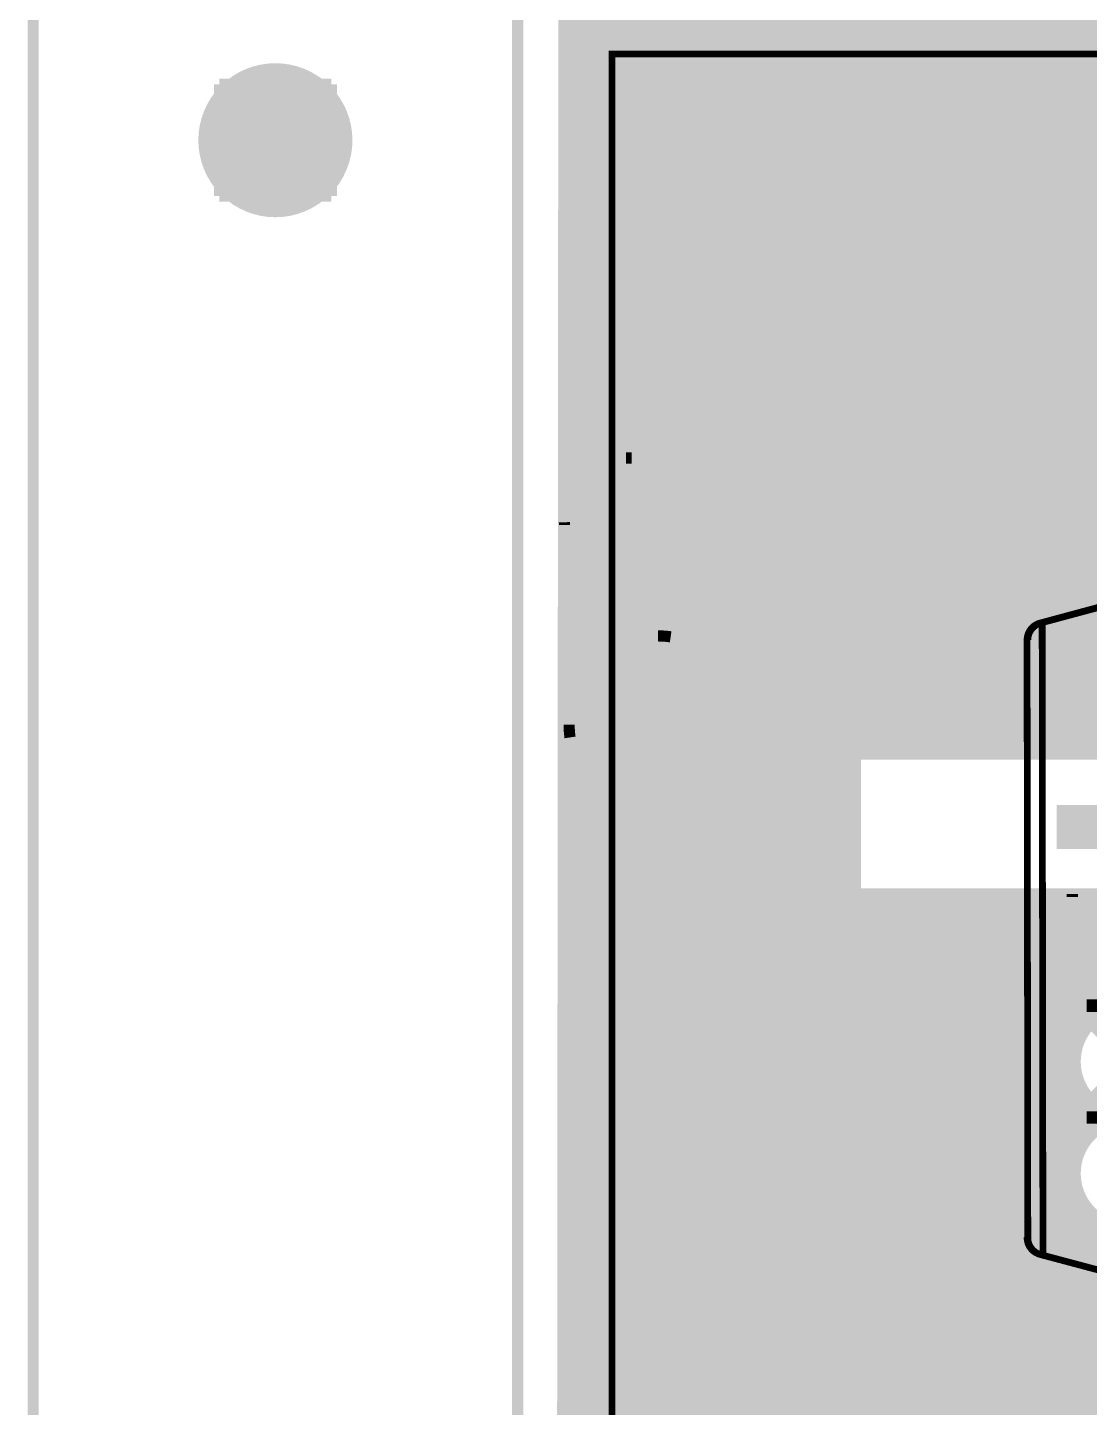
# Model space of a CAD drawing. Extents: x -20 to 155, y -91 to 215.
# Drawn here: x -16.13 to 7.98, y 156.61 to 187.96 of the extents above; entities that cross this region are included whole.
import ezdxf

# ---------------------------------------------------------------- set-up
doc = ezdxf.new("R2010")
doc.units = 0
doc.header["$MEASUREMENT"] = 0
doc.layers.get('0').update_dxf_attribs({"linetype": 'CONTINUOUS'})
for name, color, linetype in [('25-334-0_BOT', 7, 'CONTINUOUS'), ('25-334-0_DRD', 7, 'CONTINUOUS'), ('25-334-0_DRL', 2, 'CONTINUOUS'), ('25-334-0_IN1', 4, 'CONTINUOUS'), ('25-334-0_IN2', 3, 'CONTINUOUS'), ('25-334-0_SMB', 5, 'CONTINUOUS'), ('25-334-0_SMT', 10, 'CONTINUOUS'), ('25-334-0_SST', 12, 'CONTINUOUS'), ('25-334-0_TOP', 11, 'CONTINUOUS'), ('THRUHOLE_NPT', 8, 'CONTINUOUS')]:
    doc.layers.add(name, color=color, linetype=linetype)

# ---------------------------------------------------------------- blocks, each defined once
blk = doc.blocks.new('ROUND_1')
at = {"const_width": 1.75006}
blk.add_lwpolyline([(-0.87503, 0, 1), (0.87503, 0, 1)], format="xyb", close=True, dxfattribs=at)
blk = doc.blocks.new('ROUND_28')
at = {"const_width": 1.09982}
blk.add_lwpolyline([(-0.54991, 0, 1), (0.54991, 0, 1)], format="xyb", close=True, dxfattribs=at)
blk = doc.blocks.new('ROUND_70')
at = {"const_width": 0.0762}
blk.add_lwpolyline([(-0.0381, 0, 1), (0.0381, 0, 1)], format="xyb", close=True, dxfattribs=at)

msp = doc.modelspace()

# ---------------------------------------------------------------- linework, layer by layer
at = {"layer": '25-334-0_BOT', "const_width": 0.254}
for points in [[(-2.794, 197.13448), (-2.794, 45.25518)], [(-2.5654, 197.19798), (-2.5654, 45.16882)], [(-2.3368, 197.22846), (-2.3368, 45.1104)], [(-2.1082, 197.231), (-2.1082, 45.085)], [(-1.8796, 197.231), (-1.8796, 45.085)], [(-1.651, 197.231), (-1.651, 45.085)], [(-1.4224, 197.231), (-1.4224, 45.085)], [(-1.1938, 197.231), (-1.1938, 45.085)], [(-0.9652, 197.231), (-0.9652, 45.085)], [(-0.7366, 197.231), (-0.7366, 45.085)], [(-0.508, 197.231), (-0.508, 45.085)], [(-0.2794, 197.231), (-0.2794, 45.085)], [(-0.0508, 197.231), (-0.0508, 45.085)], [(0.1778, 197.231), (0.1778, 45.085)], [(0.4064, 197.231), (0.4064, 45.085)], [(0.635, 197.231), (0.635, 45.085)], [(0.8636, 197.231), (0.8636, 45.085)], [(1.0922, 197.231), (1.0922, 45.085)], [(1.3208, 197.231), (1.3208, 45.085)], [(1.5494, 197.231), (1.5494, 45.085)], [(1.778, 197.231), (1.778, 45.085)], [(2.0066, 197.231), (2.0066, 45.085)], [(2.2352, 197.231), (2.2352, 45.085)], [(2.4638, 197.231), (2.4638, 140.589)], [(2.6924, 197.231), (2.6924, 178.308)], [(2.921, 197.231), (2.921, 178.308)], [(3.1496, 197.231), (3.1496, 178.308)], [(3.3782, 197.231), (3.3782, 178.308)], [(3.6068, 197.231), (3.6068, 178.308)], [(3.8354, 197.231), (3.8354, 178.308)], [(4.064, 197.231), (4.064, 178.308)], [(4.2926, 197.231), (4.2926, 178.308)], [(4.5212, 197.231), (4.5212, 178.308)], [(4.7498, 197.231), (4.7498, 178.308)], [(4.9784, 197.231), (4.9784, 178.308)], [(5.207, 197.231), (5.207, 178.308)], [(5.4356, 197.231), (5.4356, 178.308)], [(5.6642, 197.231), (5.6642, 178.308)], [(5.8928, 197.231), (5.8928, 178.308)], [(6.1214, 197.231), (6.1214, 178.308)], [(6.35, 197.231), (6.35, 178.308)], [(6.5786, 197.231), (6.5786, 178.308)], [(6.8072, 197.231), (6.8072, 178.308)], [(7.0358, 197.231), (7.0358, 178.308)], [(7.2644, 197.231), (7.2644, 178.308)], [(7.493, 197.231), (7.493, 178.308)], [(7.7216, 197.231), (7.7216, 178.308)], [(7.9502, 197.231), (7.9502, 178.308)], [(-3.2512, 196.8881), (-3.2512, 45.54728)], [(-3.0226, 197.03288), (-3.0226, 45.37964)], [(-3.4798, 196.68236), (-3.4798, 45.77842)], [(-3.7084, 196.37502), (-3.7084, 46.1137)], [(-3.937, 195.58), (-3.937, 46.863)], [(12.319, 187.98286), (-3.937, 187.98286)], [(12.319, 187.75426), (-3.937, 187.75426)], [(12.319, 187.52566), (-3.937, 187.52566)], [(12.319, 187.29706), (-3.937, 187.29706)], [(12.319, 187.06846), (-3.937, 187.06846)], [(12.319, 186.83986), (-3.937, 186.83986)], [(12.319, 186.61126), (-3.937, 186.61126)], [(12.319, 186.38266), (-3.937, 186.38266)], [(12.319, 186.15406), (-3.937, 186.15406)], [(12.319, 185.92546), (-3.937, 185.92546)], [(12.319, 185.69686), (-3.937, 185.69686)], [(12.319, 185.46826), (-3.937, 185.46826)], [(12.319, 185.23966), (-3.937, 185.23966)], [(12.319, 185.01106), (-3.937, 185.01106)], [(12.319, 184.78246), (-3.937, 184.78246)], [(12.319, 184.55386), (-3.937, 184.55386)], [(12.319, 184.32526), (-3.937, 184.32526)], [(12.319, 184.09666), (-3.937, 184.09666)], [(12.319, 183.86806), (-3.937, 183.86806)], [(12.319, 183.63946), (-3.937, 183.63946)], [(12.319, 183.41086), (-3.937, 183.41086)], [(12.319, 183.18226), (-3.937, 183.18226)], [(12.319, 182.95366), (-3.937, 182.95366)], [(12.319, 182.72506), (-3.937, 182.72506)], [(12.319, 182.49646), (-3.937, 182.49646)], [(12.319, 182.26786), (-3.937, 182.26786)], [(12.319, 182.03926), (-3.937, 182.03926)], [(12.319, 181.81066), (-3.937, 181.81066)], [(12.319, 181.58206), (-3.937, 181.58206)], [(12.319, 181.35346), (-3.937, 181.35346)], [(12.319, 181.12486), (-3.937, 181.12486)], [(12.319, 180.89626), (-3.937, 180.89626)], [(12.319, 180.66766), (-3.937, 180.66766)], [(12.319, 180.43906), (-3.937, 180.43906)], [(12.319, 180.21046), (-3.937, 180.21046)], [(16.256, 179.98186), (-3.937, 179.98186)], [(29.00172, 179.75326), (-3.937, 179.75326)], [(29.29636, 179.52466), (-3.937, 179.52466)], [(29.48178, 179.29606), (-3.937, 179.29606)], [(29.60624, 179.06746), (-3.937, 179.06746)], [(29.68498, 178.83886), (-3.937, 178.83886)], [(29.72562, 178.61026), (-3.937, 178.61026)], [(29.72816, 178.38166), (-3.937, 178.38166)], [(2.667, 178.308), (2.667, 168.275)], [(14.986, 178.308), (2.667, 178.308)], [(14.986, 178.308), (14.986, 168.275), (5.715, 168.275)], [(2.667, 178.15306), (-3.937, 178.15306)], [(2.667, 177.92446), (-3.937, 177.92446)], [(2.667, 177.69586), (-3.937, 177.69586)], [(2.667, 177.46726), (-3.937, 177.46726)], [(2.667, 177.23866), (-3.937, 177.23866)], [(2.667, 177.01006), (-3.937, 177.01006)], [(2.667, 176.78146), (-3.937, 176.78146)], [(2.667, 176.55286), (-3.937, 176.55286)], [(2.667, 176.32426), (-3.937, 176.32426)], [(2.667, 176.09566), (-3.937, 176.09566)], [(2.667, 175.86706), (-3.937, 175.86706)], [(2.667, 175.63846), (-3.937, 175.63846)], [(2.667, 175.40986), (-3.937, 175.40986)], [(2.667, 175.18126), (-3.937, 175.18126)], [(2.667, 174.95266), (-3.937, 174.95266)], [(2.667, 174.72406), (-3.937, 174.72406)], [(2.667, 174.49546), (-3.937, 174.49546)], [(2.667, 174.26686), (-3.937, 174.26686)], [(2.667, 174.03826), (-3.937, 174.03826)], [(2.667, 173.80966), (-3.937, 173.80966)], [(2.667, 173.58106), (-3.937, 173.58106)], [(2.667, 173.35246), (-3.937, 173.35246)], [(2.667, 173.12386), (-3.937, 173.12386)], [(2.667, 172.89526), (-3.937, 172.89526)], [(2.667, 172.66666), (-3.937, 172.66666)], [(2.667, 172.43806), (-3.937, 172.43806)], [(2.667, 172.20946), (-3.937, 172.20946)], [(2.667, 171.98086), (-3.937, 171.98086)], [(2.667, 171.75226), (-3.937, 171.75226)], [(2.667, 171.52366), (-3.937, 171.52366)], [(2.667, 171.29506), (-3.937, 171.29506)], [(2.667, 171.06646), (-3.937, 171.06646)], [(2.667, 170.83786), (-3.937, 170.83786)], [(2.667, 170.60926), (-3.937, 170.60926)], [(2.667, 170.38066), (-3.937, 170.38066)], [(2.667, 170.15206), (-3.937, 170.15206)], [(2.667, 169.92346), (-3.937, 169.92346)], [(2.667, 169.69486), (-3.937, 169.69486)], [(2.667, 169.46626), (-3.937, 169.46626)], [(2.667, 169.23766), (-3.937, 169.23766)], [(2.667, 169.00906), (-3.937, 169.00906)], [(2.667, 168.78046), (-3.937, 168.78046)], [(2.667, 168.55186), (-3.937, 168.55186)], [(2.667, 168.32326), (-3.937, 168.32326)], [(5.715, 168.275), (2.667, 168.275)], [(2.6924, 168.275), (2.6924, 140.589)], [(2.921, 168.275), (2.921, 140.589)], [(3.1496, 168.275), (3.1496, 140.589)], [(3.3782, 168.275), (3.3782, 140.589)], [(3.6068, 168.275), (3.6068, 140.589)], [(3.8354, 168.275), (3.8354, 140.589)], [(4.064, 168.275), (4.064, 140.589)], [(4.2926, 168.275), (4.2926, 140.589)], [(4.5212, 168.275), (4.5212, 140.589)], [(4.7498, 168.275), (4.7498, 140.589)], [(4.9784, 168.275), (4.9784, 140.589)], [(5.207, 168.275), (5.207, 140.589)], [(5.4356, 168.275), (5.4356, 140.589)], [(5.6642, 168.275), (5.6642, 140.589)], [(5.8928, 168.275), (5.8928, 140.589)], [(6.1214, 168.275), (6.1214, 140.589)], [(6.35, 168.275), (6.35, 140.589)], [(6.5786, 168.275), (6.5786, 140.589)], [(6.8072, 168.275), (6.8072, 140.589)], [(7.0358, 168.275), (7.0358, 140.589)], [(7.2644, 168.275), (7.2644, 140.589)], [(7.493, 168.275), (7.493, 140.589)], [(7.7216, 168.275), (7.7216, 164.84854)], [(7.9502, 168.275), (7.9502, 165.25748)], [(29.718, 168.09466), (-3.937, 168.09466)], [(29.718, 167.86606), (-3.937, 167.86606)], [(29.718, 167.63746), (-3.937, 167.63746)], [(29.718, 167.40886), (-3.937, 167.40886)], [(29.718, 167.18026), (-3.937, 167.18026)], [(29.718, 166.95166), (-3.937, 166.95166)], [(29.718, 166.72306), (-3.937, 166.72306)], [(29.718, 166.49446), (-3.937, 166.49446)], [(29.718, 166.26586), (-3.937, 166.26586)], [(19.05, 166.03726), (-3.937, 166.03726)], [(19.05, 165.80866), (-3.937, 165.80866)], [(8.37184, 165.58006), (-3.937, 165.58006)], [(8.03656, 165.35146), (-3.937, 165.35146)], [(7.85114, 165.12286), (-3.937, 165.12286)], [(7.73684, 164.89426), (-3.937, 164.89426)], [(7.67588, 164.66566), (-3.937, 164.66566)], [(7.66064, 164.43706), (-3.937, 164.43706)], [(7.68604, 164.20846), (-3.937, 164.20846)], [(7.7597, 163.97986), (-3.937, 163.97986)], [(7.7216, 164.07892), (7.7216, 162.30854)], [(7.8867, 163.75126), (-3.937, 163.75126)], [(8.09752, 163.52266), (-3.937, 163.52266)], [(7.9502, 163.66998), (7.9502, 162.71748)], [(8.51154, 163.29406), (-3.937, 163.29406)], [(8.43026, 163.06546), (-3.937, 163.06546)], [(8.0645, 162.83686), (-3.937, 162.83686)], [(7.86638, 162.60826), (-3.937, 162.60826)], [(7.747, 162.37966), (-3.937, 162.37966)], [(7.68096, 162.15106), (-3.937, 162.15106)], [(7.66064, 161.92246), (-3.937, 161.92246)], [(7.68096, 161.69386), (-3.937, 161.69386)], [(7.74954, 161.46526), (-3.937, 161.46526)], [(7.7216, 161.53892), (7.7216, 140.589)], [(7.86892, 161.23666), (-3.937, 161.23666)], [(7.9502, 161.12998), (7.9502, 140.589)], [(8.06958, 161.00806), (-3.937, 161.00806)], [(8.44042, 160.77946), (-3.937, 160.77946)], [(19.05, 160.55086), (-3.937, 160.55086)], [(19.05, 160.32226), (-3.937, 160.32226)], [(19.05, 160.09366), (-3.937, 160.09366)], [(19.05, 159.86506), (-3.937, 159.86506)], [(19.05, 159.63646), (-3.937, 159.63646)], [(19.05, 159.40786), (-3.937, 159.40786)], [(19.05, 159.17926), (-3.937, 159.17926)], [(19.05, 158.95066), (-3.937, 158.95066)], [(19.05, 158.72206), (-3.937, 158.72206)], [(19.05, 158.49346), (-3.937, 158.49346)], [(19.05, 158.26486), (-3.937, 158.26486)], [(19.05, 158.03626), (-3.937, 158.03626)], [(19.05, 157.80766), (-3.937, 157.80766)], [(19.05, 157.57906), (-3.937, 157.57906)], [(19.05, 157.35046), (-3.937, 157.35046)], [(19.05, 157.12186), (-3.937, 157.12186)], [(19.05, 156.89326), (-3.937, 156.89326)], [(19.05, 156.66466), (-3.937, 156.66466)]]:
    msp.add_lwpolyline(points, dxfattribs=at)
for points in [[(8.89, 165.69436, 0.4142136), (7.66064, 164.465)], [(7.66064, 164.465, 0.4142136), (8.89, 163.23564)], [(8.89, 163.15436, 0.4142136), (7.66064, 161.925)], [(7.66064, 161.925, 0.4142136), (8.89, 160.69564)]]:
    msp.add_lwpolyline(points, format="xyb", dxfattribs=at)
at = {"layer": '25-334-0_DRD', "const_width": 0.254}
for points in [[(-15.99946, -4.99872), (155.00096, -4.99872), (155.00096, 215.00084), (-4.99872, 215.00084), (-4.99872, 189.35954), (-15.99946, 189.35954), (-15.99946, -4.99872)], [(-11.77036, 186.66968), (-11.77036, 184.12968)], [(-9.23036, 186.66968), (-11.77036, 186.66968)], [(-9.23036, 186.66968), (-11.77036, 184.12968)], [(-9.23036, 184.12968), (-11.77036, 186.66968)], [(-9.23036, 184.12968), (-9.23036, 186.66968)], [(-11.77036, 184.12968), (-9.23036, 184.12968)]]:
    msp.add_lwpolyline(points, dxfattribs=at)
at = {"layer": '25-334-0_DRL'}
for points, const_width in [([(-15.99946, -4.99872), (155.00096, -4.99872), (155.00096, 215.00084), (-4.99872, 215.00084), (-4.99872, 189.35954), (-15.99946, 189.35954), (-15.99946, -4.99872)], 0.254), ([(-4.99872, -4.99872), (-4.99872, 189.35954)], 0.254), ([(7.239, 169.799), (10.541, 169.799)], 1.00076)]:
    msp.add_lwpolyline(points, dxfattribs=dict(at, const_width=const_width))
at = {"layer": '25-334-0_IN1', "const_width": 0.254}
for points in [[(14.478, 201.549), (-3.937, 201.549), (-4.064, 50.165)], [(-3.8354, 201.549), (-3.8354, 49.29124)], [(-3.6068, 201.549), (-3.6068, 48.95342)], [(-3.3782, 201.549), (-3.3782, 48.72228)], [(-3.1496, 201.549), (-3.1496, 48.55464)], [(-2.921, 201.549), (-2.921, 48.43272)], [(-2.6924, 201.549), (-2.6924, 48.34636)], [(-2.4638, 201.549), (-2.4638, 48.29048)], [(-2.2352, 201.549), (-2.2352, 48.26254)], [(-2.0066, 201.549), (-2.0066, 48.26)], [(-1.778, 201.549), (-1.778, 48.26)], [(-1.5494, 201.549), (-1.5494, 48.26)], [(-1.3208, 201.549), (-1.3208, 48.26)], [(-1.0922, 201.549), (-1.0922, 48.26)], [(-0.8636, 201.549), (-0.8636, 48.26)], [(-0.635, 201.549), (-0.635, 48.26)], [(-0.4064, 201.549), (-0.4064, 48.26)], [(-0.1778, 201.549), (-0.1778, 48.26)], [(0.0508, 201.549), (0.0508, 48.26)], [(0.2794, 201.549), (0.2794, 48.26)], [(0.508, 201.549), (0.508, 48.26)], [(0.7366, 201.549), (0.7366, 48.26)], [(0.9652, 201.549), (0.9652, 48.26)], [(1.1938, 201.549), (1.1938, 48.26)], [(1.4224, 201.549), (1.4224, 48.26)], [(1.651, 201.549), (1.651, 48.26)], [(1.8796, 201.549), (1.8796, 48.26)], [(2.1082, 201.549), (2.1082, 48.26)], [(2.3368, 201.549), (2.3368, 140.589)], [(2.5654, 201.549), (2.5654, 140.589)], [(2.794, 201.549), (2.794, 178.308)], [(3.0226, 201.549), (3.0226, 178.308)], [(3.2512, 201.549), (3.2512, 178.308)], [(3.4798, 201.549), (3.4798, 178.308)], [(3.7084, 201.549), (3.7084, 178.308)], [(3.937, 201.549), (3.937, 178.308)], [(4.1656, 201.549), (4.1656, 178.308)], [(4.3942, 201.549), (4.3942, 178.308)], [(4.572, 198.628), (4.572, 179.578)], [(4.572, 187.9346), (-3.94716, 187.9346)], [(4.572, 187.706), (-3.94716, 187.706)], [(4.572, 187.4774), (-3.94716, 187.4774)], [(4.572, 187.2488), (-3.9497, 187.2488)], [(4.572, 187.0202), (-3.9497, 187.0202)], [(4.572, 186.7916), (-3.9497, 186.7916)], [(4.572, 186.563), (-3.9497, 186.563)], [(4.572, 186.3344), (-3.9497, 186.3344)], [(4.572, 186.1058), (-3.9497, 186.1058)], [(4.572, 185.8772), (-3.9497, 185.8772)], [(4.572, 185.6486), (-3.9497, 185.6486)], [(4.572, 185.42), (-3.9497, 185.42)], [(4.572, 185.1914), (-3.9497, 185.1914)], [(4.572, 184.9628), (-3.9497, 184.9628)], [(4.572, 184.7342), (-3.9497, 184.7342)], [(4.572, 184.277), (-3.95224, 184.277)], [(4.572, 184.5056), (-3.9497, 184.5056)], [(4.572, 184.0484), (-3.95224, 184.0484)], [(4.572, 183.8198), (-3.95224, 183.8198)], [(4.572, 183.5912), (-3.95224, 183.5912)], [(4.572, 183.3626), (-3.95224, 183.3626)], [(4.572, 183.134), (-3.95224, 183.134)], [(4.572, 182.9054), (-3.95224, 182.9054)], [(4.572, 182.6768), (-3.95224, 182.6768)], [(4.572, 182.4482), (-3.95224, 182.4482)], [(4.572, 182.2196), (-3.95224, 182.2196)], [(4.572, 181.991), (-3.95224, 181.991)], [(4.572, 181.7624), (-3.95224, 181.7624)], [(4.572, 181.5338), (-3.95224, 181.5338)], [(4.572, 181.3052), (-3.95478, 181.3052)], [(4.572, 181.0766), (-3.95478, 181.0766)], [(4.572, 180.848), (-3.95478, 180.848)], [(4.572, 180.6194), (-3.95478, 180.6194)], [(4.572, 180.3908), (-3.95478, 180.3908)], [(4.572, 180.1622), (-3.95478, 180.1622)], [(4.572, 179.9336), (-3.95478, 179.9336)], [(4.572, 179.705), (-3.95478, 179.705)], [(29.972, 179.578), (4.572, 179.578)], [(4.6228, 179.578), (4.6228, 178.308)], [(4.8514, 179.578), (4.8514, 178.308)], [(5.08, 179.578), (5.08, 178.308)], [(5.3086, 179.578), (5.3086, 178.308)], [(5.5372, 179.578), (5.5372, 178.308)], [(5.7658, 179.578), (5.7658, 178.308)], [(5.9944, 179.578), (5.9944, 178.308)], [(6.223, 179.578), (6.223, 178.308)], [(6.4516, 179.578), (6.4516, 178.308)], [(6.6802, 179.578), (6.6802, 178.308)], [(6.9088, 179.578), (6.9088, 178.308)], [(7.1374, 179.578), (7.1374, 178.308)], [(7.366, 179.578), (7.366, 178.308)], [(7.5946, 179.578), (7.5946, 178.308)], [(7.8232, 179.578), (7.8232, 178.308)], [(8.0518, 179.578), (8.0518, 178.308)], [(29.972, 179.4764), (-3.95478, 179.4764)], [(29.972, 179.2478), (-3.95478, 179.2478)], [(29.972, 179.0192), (-3.95478, 179.0192)], [(29.972, 178.7906), (-3.95478, 178.7906)], [(29.972, 178.3334), (-3.95732, 178.3334)], [(29.972, 178.562), (-3.95478, 178.562)], [(14.986, 178.308), (2.667, 178.308), (2.667, 168.275)], [(2.667, 178.1048), (-3.95732, 178.1048)], [(2.667, 177.8762), (-3.95732, 177.8762)], [(2.667, 177.6476), (-3.95732, 177.6476)], [(2.667, 177.419), (-3.95732, 177.419)], [(2.667, 177.1904), (-3.95732, 177.1904)], [(2.667, 176.9618), (-3.95732, 176.9618)], [(2.667, 176.7332), (-3.95732, 176.7332)], [(2.667, 176.5046), (-3.95732, 176.5046)], [(2.667, 176.276), (-3.95732, 176.276)], [(2.667, 176.0474), (-3.95732, 176.0474)], [(2.667, 175.8188), (-3.95732, 175.8188)], [(2.667, 175.5902), (-3.95732, 175.5902)], [(2.667, 175.133), (-3.95986, 175.133)], [(2.667, 175.3616), (-3.95732, 175.3616)], [(2.667, 174.9044), (-3.95986, 174.9044)], [(2.667, 174.6758), (-3.95986, 174.6758)], [(2.667, 174.4472), (-3.95986, 174.4472)], [(2.667, 174.2186), (-3.95986, 174.2186)], [(2.667, 173.99), (-3.95986, 173.99)], [(2.667, 173.7614), (-3.95986, 173.7614)], [(2.667, 173.5328), (-3.95986, 173.5328)], [(2.667, 173.3042), (-3.95986, 173.3042)], [(2.667, 173.0756), (-3.95986, 173.0756)], [(2.667, 172.847), (-3.95986, 172.847)], [(2.667, 172.6184), (-3.95986, 172.6184)], [(2.667, 172.3898), (-3.95986, 172.3898)], [(2.667, 172.1612), (-3.9624, 172.1612)], [(2.667, 171.9326), (-3.9624, 171.9326)], [(2.667, 171.704), (-3.9624, 171.704)], [(2.667, 171.4754), (-3.9624, 171.4754)], [(2.667, 171.2468), (-3.9624, 171.2468)], [(2.667, 171.0182), (-3.9624, 171.0182)], [(2.667, 170.7896), (-3.9624, 170.7896)], [(2.667, 170.561), (-3.9624, 170.561)], [(2.667, 170.3324), (-3.9624, 170.3324)], [(2.667, 170.1038), (-3.9624, 170.1038)], [(2.667, 169.8752), (-3.9624, 169.8752)], [(2.667, 169.6466), (-3.9624, 169.6466)], [(2.667, 169.1894), (-3.96494, 169.1894)], [(2.667, 169.418), (-3.9624, 169.418)], [(2.667, 168.9608), (-3.96494, 168.9608)], [(2.667, 168.7322), (-3.96494, 168.7322)], [(2.667, 168.5036), (-3.96494, 168.5036)], [(2.667, 168.275), (-3.96494, 168.275)], [(7.64794, 168.275), (2.667, 168.275)], [(2.794, 168.275), (2.794, 140.589)], [(3.0226, 168.275), (3.0226, 140.589)], [(3.2512, 168.275), (3.2512, 140.589)], [(3.4798, 168.275), (3.4798, 140.589)], [(3.7084, 168.275), (3.7084, 140.589)], [(3.937, 168.275), (3.937, 140.589)], [(4.1656, 168.275), (4.1656, 140.589)], [(4.3942, 168.275), (4.3942, 140.589)], [(4.6228, 168.275), (4.6228, 140.589)], [(4.8514, 168.275), (4.8514, 140.589)], [(5.08, 168.275), (5.08, 140.589)], [(5.3086, 168.275), (5.3086, 140.589)], [(5.5372, 168.275), (5.5372, 140.589)], [(5.7658, 168.275), (5.7658, 140.589)], [(5.9944, 168.275), (5.9944, 140.589)], [(6.223, 168.275), (6.223, 140.589)], [(6.4516, 168.275), (6.4516, 140.589)], [(6.6802, 168.275), (6.6802, 140.589)], [(6.9088, 168.275), (6.9088, 140.589)], [(7.1374, 168.275), (7.1374, 140.589)], [(7.366, 168.275), (7.366, 167.767)], [(7.5946, 168.275), (7.5946, 168.20642)], [(7.49046, 168.0464), (-3.96494, 168.0464)], [(7.38378, 167.8178), (-3.96494, 167.8178)], [(7.31774, 167.5892), (-3.96494, 167.5892)], [(7.28472, 167.3606), (-3.96494, 167.3606)], [(7.28726, 167.132), (-3.96494, 167.132)], [(7.32028, 166.9034), (-3.96494, 166.9034)], [(7.38886, 166.6748), (-3.96494, 166.6748)], [(7.366, 166.74084), (7.366, 140.589)], [(7.50062, 166.4462), (-3.96494, 166.4462)], [(7.66064, 166.2176), (-3.96748, 166.2176)], [(7.5946, 166.30142), (7.5946, 165.01618)], [(7.8232, 166.0525), (7.8232, 165.38448)], [(7.8994, 165.989), (-3.96748, 165.989)], [(8.29564, 165.7604), (-3.96748, 165.7604)], [(8.0518, 165.88232), (8.0518, 165.5953)], [(7.97052, 165.5318), (-3.96748, 165.5318)], [(7.89432, 165.46068), (8.89, 164.465)], [(7.75716, 165.3032), (-3.96748, 165.3032)], [(7.62, 165.0746), (-3.96748, 165.0746)], [(7.53364, 164.846), (-3.96748, 164.846)], [(7.49046, 164.6174), (-3.96748, 164.6174)], [(7.89432, 163.46932), (8.89, 164.465)], [(7.48284, 164.3888), (-3.96748, 164.3888)], [(7.51586, 164.1602), (-3.96748, 164.1602)], [(7.58698, 163.9316), (-3.96748, 163.9316)], [(7.5946, 163.91382), (7.5946, 162.47618)], [(7.70636, 163.703), (-3.96748, 163.703)], [(7.8232, 163.54552), (7.8232, 162.84448)], [(7.88924, 163.4744), (-3.96748, 163.4744)], [(8.18642, 163.2458), (-3.96748, 163.2458)], [(8.0518, 163.33216), (8.0518, 163.0553)], [(8.001, 163.0172), (-3.97002, 163.0172)], [(7.77748, 162.7886), (-3.97002, 162.7886)], [(7.6327, 162.56), (-3.97002, 162.56)], [(7.54126, 162.3314), (-3.97002, 162.3314)], [(7.493, 162.1028), (-3.97002, 162.1028)], [(7.48284, 161.8742), (-3.97002, 161.8742)], [(7.51078, 161.6456), (-3.97002, 161.6456)], [(7.57682, 161.417), (-3.97002, 161.417)], [(7.5946, 161.37382), (7.5946, 140.589)], [(7.68858, 161.1884), (-3.97002, 161.1884)], [(7.86384, 160.9598), (-3.97002, 160.9598)], [(8.14324, 160.7312), (-3.97002, 160.7312)], [(7.8232, 161.00552), (7.8232, 140.589)], [(8.0518, 160.79216), (8.0518, 140.589)], [(9.4488, 160.5026), (-3.97002, 160.5026)], [(9.6774, 160.274), (-3.97002, 160.274)], [(9.906, 160.0454), (-3.97256, 160.0454)], [(10.1346, 159.8168), (-3.97256, 159.8168)], [(10.3632, 159.5882), (-3.97256, 159.5882)], [(10.5918, 159.3596), (-3.97256, 159.3596)], [(10.8204, 159.131), (-3.97256, 159.131)], [(11.049, 158.9024), (-3.97256, 158.9024)], [(11.2776, 158.6738), (-3.97256, 158.6738)], [(11.5062, 158.4452), (-3.97256, 158.4452)], [(11.7348, 158.2166), (-3.97256, 158.2166)], [(11.9634, 157.988), (-3.97256, 157.988)], [(12.192, 157.7594), (-3.97256, 157.7594)], [(12.4206, 157.5308), (-3.97256, 157.5308)], [(12.6492, 157.3022), (-3.97256, 157.3022)], [(12.8778, 157.0736), (-3.9751, 157.0736)], [(13.1064, 156.845), (-3.9751, 156.845)], [(13.335, 156.6164), (-3.9751, 156.6164)]]:
    msp.add_lwpolyline(points, dxfattribs=at)
for points in [[(7.64794, 168.275, 0.1737328), (7.28211, 167.25392)], [(7.28218, 167.25392, 0.3114166), (8.3185, 165.75024)], [(8.3185, 165.75024, 0.2963416), (7.48284, 164.465)], [(7.48284, 164.465, 0.2884415), (8.2804, 163.195)], [(8.2804, 163.195, 0.2884414), (7.4803, 161.925)], [(7.48284, 161.925, 0.4142136), (8.89, 160.51784)]]:
    msp.add_lwpolyline(points, format="xyb", dxfattribs=at)
at = {"layer": '25-334-0_IN2', "const_width": 0.254}
msp.add_lwpolyline([(-2.4765, 178.181, 0.4142136), (-3.937, 176.7205)], format="xyb", dxfattribs=at)
for points in [[(19.05, 177.9524), (-3.2639, 177.9524)], [(-3.2512, 177.96002), (-3.2512, 11.88466)], [(-3.0226, 178.07432), (-3.0226, 11.68654)], [(-2.794, 178.14798), (-2.794, 11.53922)], [(-2.5654, 178.17846), (-2.5654, 11.43508)], [(-2.413, 178.181), (-2.54, 178.181)], [(-2.413, 178.181), (-2.4765, 178.18238)], [(19.05, 178.181), (-2.413, 178.181)], [(-2.3368, 178.181), (-2.3368, 11.36142)], [(-2.1082, 178.181), (-2.1082, 11.31824)], [(-1.8796, 178.181), (-1.8796, 11.303)], [(-1.651, 178.181), (-1.651, 11.303)], [(-1.4224, 178.181), (-1.4224, 11.303)], [(-1.1938, 178.181), (-1.1938, 11.303)], [(-0.9652, 178.181), (-0.9652, 11.303)], [(-0.7366, 178.181), (-0.7366, 11.303)], [(-0.508, 178.181), (-0.508, 11.303)], [(-0.2794, 178.181), (-0.2794, 11.303)], [(-0.0508, 178.181), (-0.0508, 11.303)], [(0.17526, 178.181), (0.17526, 11.303)], [(0.40386, 178.181), (0.40386, 11.303)], [(0.63246, 178.181), (0.63246, 11.303)], [(0.86106, 178.181), (0.86106, 11.303)], [(1.08966, 178.181), (1.08966, 11.303)], [(1.31826, 178.181), (1.31826, 11.303)], [(1.54686, 178.181), (1.54686, 11.303)], [(1.77546, 178.181), (1.77546, 11.303)], [(2.00406, 178.181), (2.00406, 11.303)], [(2.23266, 178.181), (2.23266, 11.303)], [(2.46126, 178.181), (2.46126, 133.604)], [(2.68986, 178.181), (2.68986, 171.45)], [(2.91846, 178.181), (2.91846, 171.45)], [(3.14706, 178.181), (3.14706, 171.45)], [(3.37566, 178.181), (3.37566, 171.45)], [(3.60426, 178.181), (3.60426, 171.45)], [(3.83286, 178.181), (3.83286, 171.45)], [(4.06146, 178.181), (4.06146, 171.45)], [(4.29006, 178.181), (4.29006, 171.45)], [(4.51866, 178.181), (4.51866, 171.45)], [(4.74726, 178.181), (4.74726, 171.45)], [(4.97586, 178.181), (4.97586, 171.45)], [(5.20446, 178.181), (5.20446, 171.45)], [(5.43306, 178.181), (5.43306, 171.45)], [(5.66166, 178.181), (5.66166, 171.45)], [(5.89026, 178.181), (5.89026, 171.45)], [(6.11886, 178.181), (6.11886, 171.45)], [(6.34746, 178.181), (6.34746, 171.45)], [(6.57606, 178.181), (6.57606, 171.45)], [(6.80466, 178.181), (6.80466, 171.45)], [(7.03326, 178.181), (7.03326, 171.45)], [(7.26186, 178.181), (7.26186, 171.45)], [(7.49046, 178.181), (7.49046, 171.45)], [(7.71906, 178.181), (7.71906, 171.45)], [(7.94766, 178.181), (7.94766, 171.45)], [(19.05, 177.7238), (-3.53822, 177.7238)], [(-3.4798, 177.78222), (-3.4798, 12.1666)], [(19.05, 177.4952), (-3.71602, 177.4952)], [(-3.7084, 177.50536), (-3.7084, 12.63142)], [(19.05, 177.038), (-3.90398, 177.038)], [(19.05, 177.2666), (-3.83286, 177.2666)], [(-3.937, 176.7205), (-3.93562, 176.65706)], [(19.05, 176.8094), (-3.93446, 176.8094)], [(-3.937, 176.657), (-3.81, 13.335)], [(19.05, 176.5808), (-3.937, 176.5808)], [(19.05, 176.3522), (-3.937, 176.3522)], [(19.05, 176.1236), (-3.937, 176.1236)], [(19.05, 175.895), (-3.937, 175.895)], [(19.05, 175.6664), (-3.937, 175.6664)], [(19.05, 175.4378), (-3.93446, 175.4378)], [(19.05, 175.2092), (-3.93446, 175.2092)], [(19.05, 174.9806), (-3.93446, 174.9806)], [(19.05, 174.752), (-3.93446, 174.752)], [(19.05, 174.5234), (-3.93446, 174.5234)], [(19.05, 174.2948), (-3.93446, 174.2948)], [(19.05, 174.0662), (-3.93446, 174.0662)], [(19.05, 173.8376), (-3.93446, 173.8376)], [(19.05, 173.609), (-3.93446, 173.609)], [(19.05, 173.3804), (-3.93446, 173.3804)], [(19.05, 173.1518), (-3.93446, 173.1518)], [(19.05, 172.9232), (-3.93446, 172.9232)], [(19.05, 172.6946), (-3.93446, 172.6946)], [(19.05, 172.466), (-3.93446, 172.466)], [(19.05, 172.2374), (-3.93192, 172.2374)], [(19.05, 172.0088), (-3.93192, 172.0088)], [(19.05, 171.7802), (-3.93192, 171.7802)], [(19.05, 171.5516), (-3.93192, 171.5516)], [(2.667, 171.45), (2.667, 156.083)], [(14.986, 171.45), (2.667, 171.45)], [(2.667, 171.323), (-3.93192, 171.323)], [(2.667, 171.0944), (-3.93192, 171.0944)], [(2.667, 170.8658), (-3.93192, 170.8658)], [(2.667, 170.6372), (-3.93192, 170.6372)], [(2.667, 170.4086), (-3.93192, 170.4086)], [(2.667, 170.18), (-3.93192, 170.18)], [(2.667, 169.9514), (-3.93192, 169.9514)], [(2.667, 169.7228), (-3.93192, 169.7228)], [(2.667, 169.4942), (-3.93192, 169.4942)], [(2.667, 169.2656), (-3.93192, 169.2656)], [(2.667, 169.037), (-3.93192, 169.037)], [(2.667, 168.8084), (-3.92938, 168.8084)], [(2.667, 168.5798), (-3.92938, 168.5798)], [(2.667, 168.3512), (-3.92938, 168.3512)], [(2.667, 168.1226), (-3.92938, 168.1226)], [(2.667, 167.894), (-3.92938, 167.894)], [(2.667, 167.6654), (-3.92938, 167.6654)], [(2.667, 167.4368), (-3.92938, 167.4368)], [(2.667, 167.2082), (-3.92938, 167.2082)], [(2.667, 166.9796), (-3.92938, 166.9796)], [(2.667, 166.751), (-3.92938, 166.751)], [(2.667, 166.5224), (-3.92938, 166.5224)], [(2.667, 166.2938), (-3.92938, 166.2938)], [(2.667, 166.0652), (-3.92938, 166.0652)], [(2.667, 165.8366), (-3.92938, 165.8366)], [(2.667, 165.608), (-3.92684, 165.608)], [(2.667, 165.3794), (-3.92684, 165.3794)], [(2.667, 165.1508), (-3.92684, 165.1508)], [(2.667, 164.9222), (-3.92684, 164.9222)], [(2.667, 164.6936), (-3.92684, 164.6936)], [(2.667, 164.465), (-3.92684, 164.465)], [(2.667, 164.2364), (-3.92684, 164.2364)], [(2.667, 164.0078), (-3.92684, 164.0078)], [(2.667, 163.7792), (-3.92684, 163.7792)], [(2.667, 163.5506), (-3.92684, 163.5506)], [(2.667, 163.322), (-3.92684, 163.322)], [(2.667, 163.0934), (-3.92684, 163.0934)], [(2.667, 162.8648), (-3.92684, 162.8648)], [(2.667, 162.6362), (-3.92684, 162.6362)], [(2.667, 162.4076), (-3.9243, 162.4076)], [(2.667, 162.179), (-3.9243, 162.179)], [(2.667, 161.9504), (-3.9243, 161.9504)], [(2.667, 161.7218), (-3.9243, 161.7218)], [(2.667, 161.4932), (-3.9243, 161.4932)], [(2.667, 161.2646), (-3.9243, 161.2646)], [(2.667, 161.036), (-3.9243, 161.036)], [(2.667, 160.8074), (-3.9243, 160.8074)], [(2.667, 160.5788), (-3.9243, 160.5788)], [(2.667, 160.3502), (-3.9243, 160.3502)], [(2.667, 160.1216), (-3.9243, 160.1216)], [(2.667, 159.893), (-3.9243, 159.893)], [(2.667, 159.6644), (-3.9243, 159.6644)], [(2.667, 159.4358), (-3.9243, 159.4358)], [(2.667, 159.2072), (-3.92176, 159.2072)], [(2.667, 158.9786), (-3.92176, 158.9786)], [(2.667, 158.75), (-3.92176, 158.75)], [(2.667, 158.5214), (-3.92176, 158.5214)], [(2.667, 158.2928), (-3.92176, 158.2928)], [(2.667, 158.0642), (-3.92176, 158.0642)], [(2.667, 157.8356), (-3.92176, 157.8356)], [(2.667, 157.607), (-3.92176, 157.607)], [(2.667, 157.3784), (-3.92176, 157.3784)], [(2.667, 157.1498), (-3.92176, 157.1498)], [(2.667, 156.9212), (-3.92176, 156.9212)], [(2.667, 156.6926), (-3.92176, 156.6926)]]:
    msp.add_lwpolyline(points, dxfattribs=at)
at = {"layer": '25-334-0_SMB', "const_width": 1.99898}
for points in [[(-1.905, 46.863), (-1.905, 195.453)], [(1.27, 46.736), (1.27, 195.453)], [(4.572, 195.453), (4.572, 180.086)], [(7.62, 195.453), (7.62, 180.213)], [(4.572, 166.497), (4.572, 142.494)], [(7.62, 158.75), (7.62, 142.748)], [(7.62, 158.75), (7.62, 142.367)]]:
    msp.add_lwpolyline(points, dxfattribs=at)
at = {"layer": '25-334-0_SMT', "const_width": 1.99898}
for points in [[(-2.286, 13.081), (-2.286, 171.958)], [(0.889, 12.446), (0.889, 171.958)]]:
    msp.add_lwpolyline(points, dxfattribs=at)
at = {"layer": '25-334-0_SST', "const_width": 0.1524}
for points in [[(37.14496, 187.36056), (-2.85496, 187.36056), (-2.85496, 112.35944), (37.14496, 112.35944), (37.14496, 187.36056)], [(6.86308, 174.42942), (6.86308, 174.42688), (6.91134, 174.43958), (9.56564, 175.15332), (9.56564, 175.1584), (9.5758, 175.1584), (9.5758, 175.15332), (9.59612, 159.35706), (9.58596, 159.35706), (9.56564, 175.15332), (9.5758, 175.15332), (9.56564, 175.1584), (6.86308, 174.42942), (6.86308, 174.42434)], [(6.8834, 174.42942), (6.8834, 174.43196)], [(6.92912, 160.06572), (6.91134, 174.43958)], [(6.56844, 174.0408), (6.58622, 174.04588)], [(6.58622, 160.4645), (6.56844, 174.0408), (6.56844, 174.04334)], [(6.86308, 160.0835), (6.8834, 160.07842), (6.92912, 160.06572), (9.58596, 159.35706), (6.8834, 160.07842)]]:
    msp.add_lwpolyline(points, dxfattribs=at)
for points in [[(6.86308, 174.42942, 0.3389908), (6.56844, 174.04334)], [(6.86308, 174.42434, 0.3372169), (6.56844, 174.0408)], [(6.8834, 174.43196, 0.340705), (6.58622, 174.04588)], [(6.8834, 174.42942, 0.3389277), (6.58622, 174.04588)], [(6.56844, 160.46958, 0.3389898), (6.86308, 160.0835)], [(6.58622, 160.4645, 0.3407039), (6.8834, 160.07842)]]:
    msp.add_lwpolyline(points, format="xyb", dxfattribs=at)
at = {"layer": '25-334-0_TOP'}
for points, const_width in [([(62.81674, 142.41272), (62.81674, 163.62172), (60.579, 165.862), (52.959, 165.862), (50.292, 168.529), (50.292, 169.799), (37.973, 182.118), (12.065, 182.118), (4.572, 189.611), (4.572, 201.93), (5.207, 202.565)], 0.2032), ([(-2.68732, 173.93666), (-2.68732, 11.5697)], 0.254), ([(-2.45872, 174.03064), (-2.45872, 11.45286)], 0.254), ([(19.05, 174.06112), (-2.36474, 174.06112)], 0.254), ([(-2.23012, 174.09414), (-2.23012, 11.37158)], 0.254), ([(-2.00152, 174.1297), (-2.00152, 11.31824)], 0.254), ([(-1.77292, 174.13732), (-1.77292, 11.303)], 0.254), ([(-1.54432, 174.11954), (-1.54432, 11.303)], 0.254), ([(19.05, 174.117), (-1.524, 174.117)], 0.254), ([(-1.31572, 174.117), (-1.31572, 11.303)], 0.254), ([(-1.08712, 174.117), (-1.08712, 11.303)], 0.254), ([(-0.85852, 174.117), (-0.85852, 11.303)], 0.254), ([(-0.62992, 174.117), (-0.62992, 11.303)], 0.254), ([(-0.40132, 174.117), (-0.40132, 11.303)], 0.254), ([(-0.17272, 174.117), (-0.17272, 11.303)], 0.254), ([(0.05334, 174.117), (0.05334, 11.303)], 0.254), ([(0.28194, 174.117), (0.28194, 11.303)], 0.254), ([(0.51054, 174.117), (0.51054, 11.303)], 0.254), ([(0.73914, 174.117), (0.73914, 11.303)], 0.254), ([(0.96774, 174.117), (0.96774, 11.303)], 0.254), ([(1.19634, 174.117), (1.19634, 11.303)], 0.254), ([(1.42494, 174.117), (1.42494, 11.303)], 0.254), ([(1.65354, 174.117), (1.65354, 11.303)], 0.254), ([(1.88214, 174.117), (1.88214, 11.303)], 0.254), ([(2.11074, 174.117), (2.11074, 11.303)], 0.254), ([(2.33934, 174.117), (2.33934, 133.604)], 0.254), ([(2.56794, 174.117), (2.56794, 133.604)], 0.254), ([(2.79654, 174.117), (2.79654, 171.45)], 0.254), ([(3.02514, 174.117), (3.02514, 171.45)], 0.254), ([(3.25374, 174.117), (3.25374, 171.45)], 0.254), ([(3.48234, 174.117), (3.48234, 171.45)], 0.254), ([(3.71094, 174.117), (3.71094, 171.45)], 0.254), ([(3.93954, 174.117), (3.93954, 171.45)], 0.254), ([(4.16814, 174.117), (4.16814, 171.45)], 0.254), ([(4.39674, 174.117), (4.39674, 171.45)], 0.254), ([(4.62534, 174.117), (4.62534, 171.45)], 0.254), ([(4.85394, 174.117), (4.85394, 171.45)], 0.254), ([(5.08254, 174.117), (5.08254, 171.45)], 0.254), ([(5.31114, 174.117), (5.31114, 171.45)], 0.254), ([(5.53974, 174.117), (5.53974, 171.45)], 0.254), ([(5.76834, 174.117), (5.76834, 171.45)], 0.254), ([(5.99694, 174.117), (5.99694, 171.45)], 0.254), ([(6.22554, 174.117), (6.22554, 171.45)], 0.254), ([(6.45414, 174.117), (6.45414, 171.45)], 0.254), ([(6.68274, 174.117), (6.68274, 171.45)], 0.254), ([(6.91134, 174.117), (6.91134, 171.45)], 0.254), ([(7.13994, 174.117), (7.13994, 171.45)], 0.254), ([(7.36854, 174.117), (7.36854, 171.45)], 0.254), ([(7.59714, 174.117), (7.59714, 171.45)], 0.254), ([(7.82574, 174.117), (7.82574, 171.45)], 0.254), ([(8.05434, 174.117), (8.05434, 171.45)], 0.254), ([(19.05, 173.60392), (-3.18008, 173.60392)], 0.254), ([(-3.14452, 173.6344), (-3.14452, 11.93546)], 0.254), ([(-2.91592, 173.80966), (-2.91592, 11.72464)], 0.254), ([(19.05, 173.83252), (-2.88036, 173.83252)], 0.254), ([(19.05, 173.37532), (-3.39344, 173.37532)], 0.254), ([(-3.37312, 173.39818), (-3.37312, 12.22756)], 0.254), ([(-3.60172, 173.05274), (-3.60172, 12.71524)], 0.254), ([(19.05, 173.14672), (-3.55092, 173.14672)], 0.254), ([(19.05, 172.68952), (-3.74904, 172.68952)], 0.254), ([(19.05, 172.91812), (-3.66776, 172.91812)], 0.254), ([(19.05, 172.46092), (-3.80238, 172.46092)], 0.254), ([(19.05, 172.23232), (-3.82778, 172.23232)], 0.254), ([(19.05, 172.00372), (-3.82778, 172.00372)], 0.254), ([(-3.81, 171.831), (-3.683, 13.081)], 0.254), ([(19.05, 171.77512), (-3.81, 171.77512)], 0.254), ([(19.05, 171.54652), (-3.81, 171.54652)], 0.254), ([(2.667, 171.45), (2.667, 156.083)], 0.254), ([(14.986, 171.45), (2.667, 171.45)], 0.254), ([(2.667, 171.31792), (-3.81, 171.31792)], 0.254), ([(2.667, 171.08932), (-3.81, 171.08932)], 0.254), ([(2.667, 170.86072), (-3.81, 170.86072)], 0.254), ([(2.667, 170.63212), (-3.80746, 170.63212)], 0.254), ([(2.667, 170.40352), (-3.80746, 170.40352)], 0.254), ([(2.667, 170.17492), (-3.80746, 170.17492)], 0.254), ([(2.667, 169.94632), (-3.80746, 169.94632)], 0.254), ([(2.667, 169.71772), (-3.80746, 169.71772)], 0.254), ([(2.667, 169.48912), (-3.80746, 169.48912)], 0.254), ([(2.667, 169.26052), (-3.80746, 169.26052)], 0.254), ([(2.667, 169.03192), (-3.80746, 169.03192)], 0.254), ([(2.667, 168.80332), (-3.80746, 168.80332)], 0.254), ([(2.667, 168.57472), (-3.80746, 168.57472)], 0.254), ([(2.667, 168.34612), (-3.80746, 168.34612)], 0.254), ([(2.667, 168.11752), (-3.80746, 168.11752)], 0.254), ([(2.667, 167.88892), (-3.80746, 167.88892)], 0.254), ([(2.667, 167.66032), (-3.80746, 167.66032)], 0.254), ([(2.667, 167.43172), (-3.80492, 167.43172)], 0.254), ([(2.667, 167.20312), (-3.80492, 167.20312)], 0.254), ([(2.667, 166.97452), (-3.80492, 166.97452)], 0.254), ([(2.667, 166.74592), (-3.80492, 166.74592)], 0.254), ([(2.667, 166.51732), (-3.80492, 166.51732)], 0.254), ([(2.667, 166.28872), (-3.80492, 166.28872)], 0.254), ([(2.667, 166.06012), (-3.80492, 166.06012)], 0.254), ([(2.667, 165.83152), (-3.80492, 165.83152)], 0.254), ([(2.667, 165.60292), (-3.80492, 165.60292)], 0.254), ([(2.667, 165.37432), (-3.80492, 165.37432)], 0.254), ([(2.667, 165.14572), (-3.80492, 165.14572)], 0.254), ([(2.667, 164.91712), (-3.80492, 164.91712)], 0.254), ([(2.667, 164.68852), (-3.80492, 164.68852)], 0.254), ([(2.667, 164.45992), (-3.80492, 164.45992)], 0.254), ([(2.667, 164.23132), (-3.80238, 164.23132)], 0.254), ([(2.667, 164.00272), (-3.80238, 164.00272)], 0.254), ([(2.667, 163.77412), (-3.80238, 163.77412)], 0.254), ([(2.667, 163.54552), (-3.80238, 163.54552)], 0.254), ([(2.667, 163.31692), (-3.80238, 163.31692)], 0.254), ([(2.667, 163.08832), (-3.80238, 163.08832)], 0.254), ([(2.667, 162.85972), (-3.80238, 162.85972)], 0.254), ([(2.667, 162.63112), (-3.80238, 162.63112)], 0.254), ([(2.667, 162.40252), (-3.80238, 162.40252)], 0.254), ([(2.667, 162.17392), (-3.80238, 162.17392)], 0.254), ([(2.667, 161.94532), (-3.80238, 161.94532)], 0.254), ([(2.667, 161.71672), (-3.80238, 161.71672)], 0.254), ([(2.667, 161.48812), (-3.80238, 161.48812)], 0.254), ([(2.667, 161.25952), (-3.80238, 161.25952)], 0.254), ([(2.667, 161.03092), (-3.79984, 161.03092)], 0.254), ([(2.667, 160.80232), (-3.79984, 160.80232)], 0.254), ([(2.667, 160.57372), (-3.79984, 160.57372)], 0.254), ([(2.667, 160.34512), (-3.79984, 160.34512)], 0.254), ([(2.667, 160.11652), (-3.79984, 160.11652)], 0.254), ([(2.667, 159.88792), (-3.79984, 159.88792)], 0.254), ([(2.667, 159.65932), (-3.79984, 159.65932)], 0.254), ([(2.667, 159.43072), (-3.79984, 159.43072)], 0.254), ([(2.667, 159.20212), (-3.79984, 159.20212)], 0.254), ([(2.667, 158.97352), (-3.79984, 158.97352)], 0.254), ([(2.667, 158.74492), (-3.79984, 158.74492)], 0.254), ([(2.667, 158.51632), (-3.79984, 158.51632)], 0.254), ([(2.667, 158.28772), (-3.79984, 158.28772)], 0.254), ([(2.667, 158.05912), (-3.7973, 158.05912)], 0.254), ([(2.667, 157.83052), (-3.7973, 157.83052)], 0.254), ([(2.667, 157.60192), (-3.7973, 157.60192)], 0.254), ([(2.667, 157.37332), (-3.7973, 157.37332)], 0.254), ([(2.667, 157.14472), (-3.7973, 157.14472)], 0.254), ([(2.667, 156.91612), (-3.7973, 156.91612)], 0.254), ([(2.667, 156.68752), (-3.7973, 156.68752)], 0.254)]:
    msp.add_lwpolyline(points, dxfattribs=dict(at, const_width=const_width))
at = {"layer": '25-334-0_TOP', "const_width": 0.254}
for points in [[(-1.81356, 174.13732, 0.4142136), (-3.83032, 172.12056)], [(-1.524, 174.117, 0.036024), (-1.81356, 174.13789)], [(-3.83032, 172.12056, 0.0360242), (-3.80944, 171.83108)]]:
    msp.add_lwpolyline(points, format="xyb", dxfattribs=at)

# ---------------------------------------------------------------- block references
at = {"layer": '25-334-0_BOT'}
for name, p in [('ROUND_1', (-10.50036, 185.39968)), ('ROUND_28', (8.89, 172.33392)), ('ROUND_28', (8.89, 167.25392))]:
    msp.add_blockref(name, p, dxfattribs=at)
at = {"layer": '25-334-0_DRL'}
msp.add_blockref('ROUND_1', (-10.50036, 185.39968), dxfattribs=at)
at = {"layer": '25-334-0_IN1'}
for name, p in [('ROUND_1', (-10.50036, 185.39968)), ('ROUND_28', (8.89, 172.33392)), ('ROUND_28', (8.89, 167.25392))]:
    msp.add_blockref(name, p, dxfattribs=at)
at = {"layer": '25-334-0_IN2'}
for name, p in [('ROUND_1', (-10.50036, 185.39968)), ('ROUND_28', (8.89, 172.33392)), ('ROUND_28', (8.89, 167.25392))]:
    msp.add_blockref(name, p, dxfattribs=at)
at = {"layer": '25-334-0_SMB'}
for name, p in [('ROUND_1', (-10.50036, 185.39968)), ('ROUND_28', (8.89, 172.33392)), ('ROUND_28', (8.89, 167.25392))]:
    msp.add_blockref(name, p, dxfattribs=at)
at = {"layer": '25-334-0_SMT'}
for name, p in [('ROUND_1', (-10.50036, 185.39968)), ('ROUND_28', (8.89, 172.33392)), ('ROUND_28', (8.89, 167.25392))]:
    msp.add_blockref(name, p, dxfattribs=at)
at = {"layer": '25-334-0_SST'}
msp.add_blockref('ROUND_70', (6.58622, 160.4645), dxfattribs=at)
at = {"layer": '25-334-0_TOP'}
for name, p in [('ROUND_1', (-10.50036, 185.39968)), ('ROUND_28', (8.89, 172.33392)), ('ROUND_28', (8.89, 167.25392))]:
    msp.add_blockref(name, p, dxfattribs=at)
at = {"layer": 'THRUHOLE_NPT'}
msp.add_blockref('ROUND_1', (-10.50036, 185.39968), dxfattribs=at)

doc.saveas('drawing.dxf')
